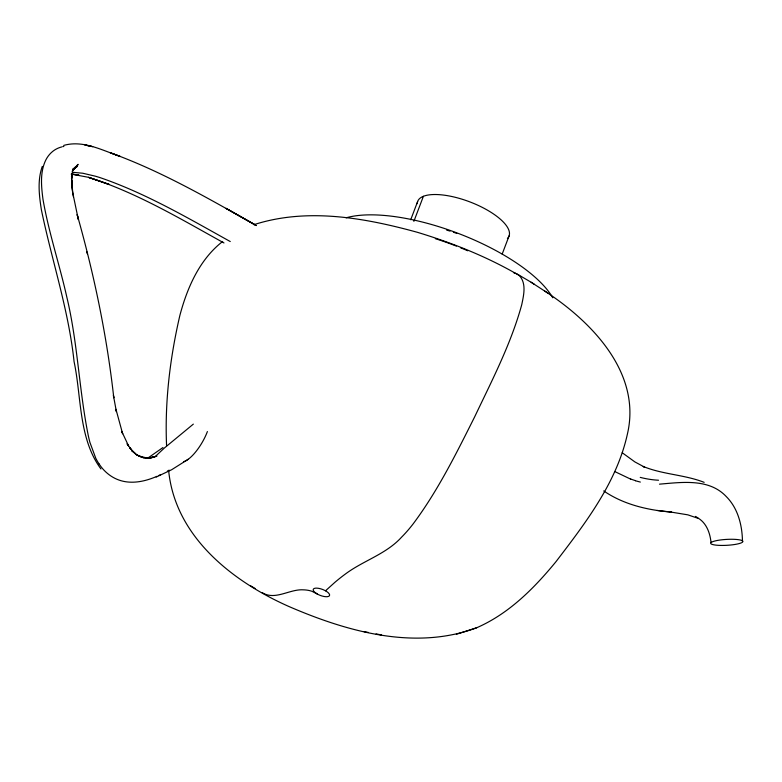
<?xml version="1.0" encoding="UTF-8"?>
<svg xmlns="http://www.w3.org/2000/svg" width="782" height="782" viewBox="0 0 782 782"><rect width="100%" height="100%" fill="white"/><g stroke="black" fill="none" stroke-linecap="round" stroke-linejoin="round"><path stroke-width="1.17" d="M71.582 178.022L72.139 174.845L71.709 186.409L71.621 180.055L72.794 193.046L78.308 219.419L77.164 214.591C94.133 274.648 106.89 335.732 113.791 397.794L113.41 395.438L116.391 411.615L115.961 409.299L122.647 433.775L121.748 431.439L128.561 445.887L127.075 443.746L131.268 449.64L129.675 447.685L135.491 453.873L131.65 450.618L137.74 455.447L135.931 454.371L142.412 457.48L138.209 455.779L147.192 458.096L142.979 457.675L149.606 457.949L154.621 457.128L145.481 458.193L154.523 456.981L148.062 458.447L156.947 456.053M71.465 178.795L72.579 172.793L71.426 176.957M42.287 166.4C37.301 180.349 39.149 195.52 41.387 209.82C51.837 260.523 68.601 309.916 74.065 361.616C81.602 396.933 78.435 438.507 100.946 468.956M410.726 219.722L417.647 201.502M413.873 221.355L423.394 196.311M502.191 254.062L509.111 235.841M72.139 171.805L75.092 167.28M72.384 170.75L78.112 164.337L74.446 168.277M73.088 169.938L77.662 165.295L72.765 169.303L77.447 165.872L74.867 167.631M154.807 456.952L164.093 448.262L193.34 424.118M325.498 590.791L335.077 582.17A200.622 69.578 -60.8 0 1 348.019 572.131C365.546 559.922 386.924 553.343 401.616 537.126A73.469 25.474 -60.8 0 0 413.111 523.94C437.822 490.881 456.18 453.677 474.635 416.914C492.025 380.316 510.969 343.953 521.741 304.706C523.696 295.264 526.667 283.309 519.248 275.469C487.333 256.819 452.719 243.007 417.383 232.303C364.754 217.836 307.16 207.465 253.915 224.678M222.675 241.462C199.478 259.468 187.211 287.796 179.86 315.469C169.997 358.009 164.67 401.899 166.576 445.574M162.959 447.539L148.297 457.753M188.227 459.269L171.678 469.718L156.175 477.079M74.407 168.091L77.457 166.322L74.857 167.798M167.377 471.145L169.156 470.138M168.638 470.481C175.08 536.599 232.352 581.456 288.969 606.529C346.925 631.563 415.007 650.868 476.678 627.76C508.877 613.743 534.096 588.357 556.041 561.593C585.483 523.06 616.724 482.494 627.379 434.157C641.846 372.946 591.622 321.529 544.604 290.982M158.717 475.544L160.418 474.752M157.026 476.297C145.237 481.468 131.503 484.498 118.991 480.06A39.09 33.724 68.3 0 1 101.152 466.874L98.943 463.765M456.385 634.261L476.678 627.76M63.733 145.413C83.029 139.851 102.198 150.349 120.017 156.351L110.242 152.744C161.346 171.16 208.599 198.55 255.724 225.216M62.853 146.635L63.86 146.43M659.48 484.156C681.914 482.289 708.961 478.261 726.175 496.472C738.14 508.378 742.382 525.758 742.47 542.18M72.286 172.255L82.755 173.233L95.179 176.145A199.263 171.903 68.3 0 1 100.272 177.69C146.068 193.408 188.091 218.129 230.25 241.54M657.31 510.46L671.582 512.112C647.77 510.167 623.684 504.615 603.724 490.93M71.221 174.093L78.865 175.002L71.641 174.132M71.426 174.122L88.034 177.221L109.128 184.405L88.513 177.338C136.527 192.548 180.153 218.677 223.984 242.967M669.93 511.907L687.828 514.839L697.29 518.065M364.001 631.631L368.459 632.491M376.074 633.909L381.538 634.955M91.719 146.488L84.837 144.953L92.696 146.713M640.35 482.074L635.492 480.783M513.52 272.635L516.609 273.71L531.095 282.224L548.485 293.504M704.162 482.347C684.514 474.635 662.765 474.537 643.205 466.473L644.573 467.128L634.886 461.927L622.247 452.749M630.673 479.141L615.151 471.732M256.388 225.578L225.988 208.325L255.675 225.196M695.394 516.413L696.508 517.068M250.572 585.786L255.176 588.514M696.87 517.283L697.906 517.948M531.095 282.224L534.38 284.355M698.228 518.173C706.654 523.266 710.076 533.216 711.034 542.522M262.146 592.58C275.039 600.889 289.682 588.836 303.475 589.843A200.622 69.578 -60.8 0 1 312.038 591.329L317.316 594.046M86.724 251.589L87.291 253.788M71.719 186.957L73.449 196.771M658.532 480.226A96.626 72.139 43.5 0 1 640.243 477.382M635.502 480.647A79.08 66.392 61.2 0 1 630.703 478.995M741.698 542.669A16.178 2.962 -3.2 0 1 715.09 545.025A16.178 2.962 -3.2 0 1 721.278 539.863A16.178 2.962 -3.2 0 1 742.861 541.701M98.943 463.765A48.494 41.837 68.3 0 1 95.785 458.291L89.93 442.436A134.23 115.804 68.3 0 1 88.317 435.76C79.021 389.876 77.741 342.712 66.822 297.111C59.5 264.375 48.719 232.45 42.99 199.361C41.28 186.37 39.862 172.118 45.845 159.939A31.651 27.311 68.3 0 1 54.593 150.027A33.225 28.66 68.3 0 1 61.856 146.889M207.396 431.556A26.999 9.13 -59.5 0 1 183.702 461.654M346.143 217.816A122.363 45.043 20.8 0 1 459.777 233.984A122.363 45.043 20.8 0 1 552.776 297.786M435.369 238.686A122.363 45.043 20.8 0 1 456.375 246.095M460.52 247.747A122.363 45.043 20.8 0 1 467.704 250.768M417.265 203.643A48.855 17.986 20.8 0 1 470.539 202.157A48.855 17.986 20.8 0 1 507.401 238.52M446.678 230.113A48.855 17.986 20.8 0 1 450.041 231.11M453.404 232.205A48.855 17.986 20.8 0 1 456.756 233.398M316.006 593.245A8.71 3.206 20.8 0 0 329.476 595.669A8.71 3.206 20.8 0 0 318.733 588.347A8.71 3.206 20.8 0 0 316.006 593.245"/></g></svg>
